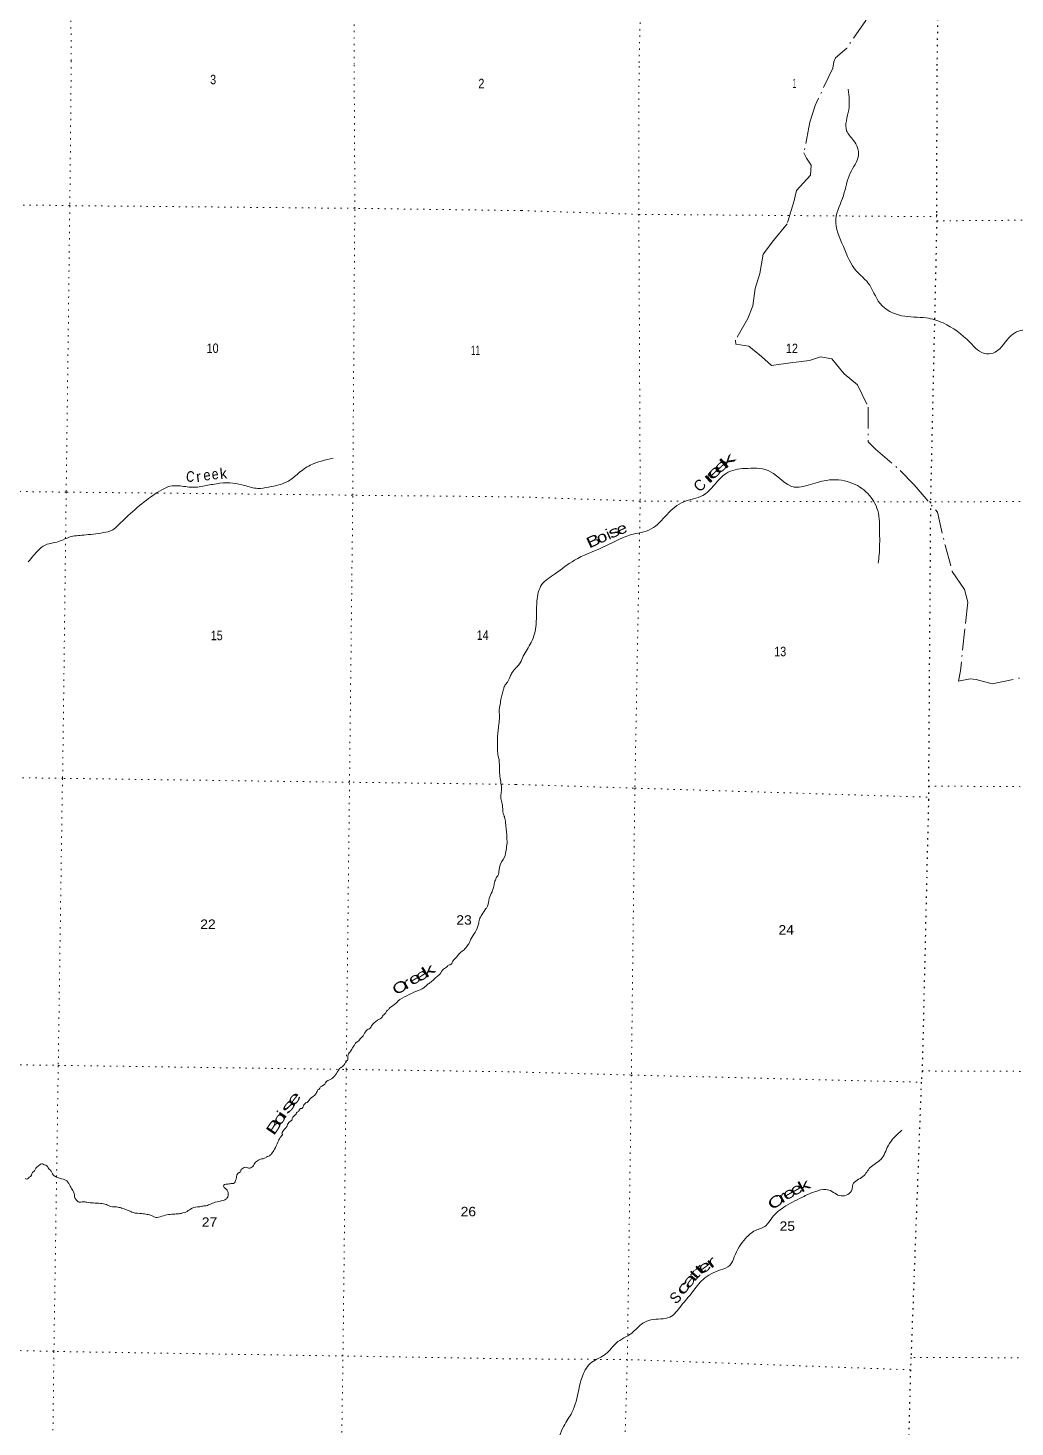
# Model space of a CAD drawing. Header units: feet. Extents: x -252966 to 4, y -183309 to 1368.
# Drawn here: x -227610 to -209293, y -115917 to -89944 of the extents above; entities that cross this region are included whole.
import ezdxf
from ezdxf.enums import TextEntityAlignment as Align

# ---------------------------------------------------------------- set-up
doc = ezdxf.new("R2010")
doc.units = ezdxf.units.FT
doc.header["$LTSCALE"] = 80
doc.linetypes.add('DOT_DASHED', pattern=[7.7, 5, -1.2, 0.3, -1.2])
doc.linetypes.add('DOTTED', pattern=[1.5, 0.3, -1.2])
for name, color, linetype, lineweight in [('39', 7, 'Continuous', 13), ('41', 7, 'Continuous', 13), ('44', 7, 'DOT_DASHED', 13), ('6', 7, 'DOTTED', 25), ('7', 7, 'DOTTED', 13)]:
    doc.layers.add(name, color=color, linetype=linetype, lineweight=lineweight)

msp = doc.modelspace()

# ---------------------------------------------------------------- linework, layer by layer
at = {"layer": '39'}
for points in [[(-212386.38, -91083.21), (-212378.82, -91463.87), (-212417.56, -91852.28), (-212290.05, -92030.32), (-212199.44, -92316.86), (-212350.32, -92638.09), (-212477.69, -93052.1), (-212617.32, -93496.25), (-212477.88, -94002.61), (-212231.59, -94463.35), (-212021.86, -94674.15), (-211797.18, -95058.23), (-211396.56, -95286.37), (-210940.44, -95327.59), (-210629.41, -95420.23), (-210131.13, -95779.91), (-209822.91, -95995.37), (-209659.84, -95962.19), (-209366.3, -95655.99), (-209078.15, -95557.17), (-208897.48, -95600.63), (-208747.99, -95492.86), (-208600.08, -95318.62), (-208401.59, -95096.38), (-208174.51, -95113.96), (-208005.38, -95076.8), (-207850.24, -95027.46), (-207552.37, -94981.06), (-207315.12, -94980.59), (-207038.96, -95021.92), (-206768.39, -95002.26), (-206445.13, -95068.8), (-206021.27, -95125.92), (-205686.23, -94928.73), (-205545.81, -94977.97), (-205605.46, -95182.99), (-205530.7, -95433.19), (-205212.88, -95717.18), (-204614.1, -96081.54), (-204188.3, -96148.74), (-203941.69, -96253.04), (-203873.23, -96237.38), (-203524.41, -96392.69), (-203283.11, -96388.21), (-203160.11, -96334.64), (-202976.28, -96200.91), (-202791.21, -96186), (-202653.89, -96094.26), (-202450.97, -96117.73), (-202346.24, -96090.21), (-202222.73, -95958.11), (-202073.85, -95942.96), (-201977.85, -96020.11), (-201770.76, -96019.44), (-201538.38, -95841.72), (-201325.26, -95841.09), (-201164.32, -95828.04), (-200955.17, -95819.33), (-200866.58, -95799.76), (-200672.91, -95700.33), (-200590.32, -95676.7), (-200337.41, -95740.77), (-200198.68, -96047.77), (-200093.22, -96215.6), (-199922.66, -96267.05), (-199644.99, -96234.61), (-199468.69, -96330.41), (-199274.04, -96388.06), (-199119.06, -96362.88), (-198961.26, -96212.87), (-198747.04, -96045.11), (-198604.6, -95786.25), (-198401.21, -95429.12), (-198205.04, -95255.19), (-197964.71, -95091.62), (-197870.78, -94870.71), (-197726.16, -94585.7), (-197577.49, -93988.57), (-197518.61, -93594.25), (-197279.56, -93317.89), (-196977.96, -93009.73), (-196821.03, -92686.53), (-196711.19, -92491.9), (-196549.2, -92317.76), (-196514.99, -92005.84), (-196483.24, -91762.38), (-196272.7, -91542.23), (-196084.52, -91360.19), (-196004.93, -91179.47), (-195848.91, -90995.21), (-195727.48, -90842.47)], [(-221945.56, -97931.18), (-222370.46, -98061.97), (-222595, -98213.36), (-222776.99, -98356.1), (-223144.87, -98466.66), (-223346.89, -98492.21), (-223590.31, -98438.06), (-223805.95, -98394.9), (-224051.37, -98396.94), (-224303.69, -98441.11), (-224562.73, -98470.68), (-224817.19, -98444.32), (-224976.38, -98453.18), (-225127.49, -98518.57), (-225451.05, -98741.08), (-225789.14, -99033.41), (-225934.89, -99175.32), (-226036.52, -99262.4), (-226215.25, -99312.82), (-226576.84, -99359.31), (-226843.61, -99396.84), (-227011.02, -99467.72), (-227142.98, -99503.61), (-227252.37, -99526.16), (-227398.43, -99619.85), (-227511.36, -99742.72), (-227605.9, -99858.15)], [(-211832.79, -99881.01), (-211813.66, -99722.05), (-211805.03, -99325.39), (-211840.46, -98902.26), (-212027.38, -98586.9), (-212351.75, -98381.4), (-212791.81, -98342.3), (-213130.16, -98430.72), (-213393.78, -98467.27), (-213828.21, -98182.52), (-214254.04, -98119.35), (-214614.4, -98191.52), (-214871.26, -98423.45), (-215087.72, -98625.44), (-215440.32, -98739.95), (-215749.46, -98973.55), (-216046.8, -99245.5), (-216427.52, -99355.8), (-216953.81, -99590.01), (-217468.04, -99824.3), (-217821.51, -100071.72), (-218078.23, -100283.51), (-218164.64, -100583), (-218181.55, -101015.86), (-218270.21, -101353.6), (-218420.67, -101608.37), (-218475.75, -101730.86), (-218533.62, -101802.25)], [(-218717.27, -105076.8), (-218725.27, -104925.97), (-218748.23, -104692.51), (-218765.06, -104599.86), (-218770.87, -104583.73), (-218790.21, -104527.2), (-218806.11, -104366.21), (-218823.3, -104299.66), (-218836.04, -104203.05), (-218824.7, -104106.69), (-218825.56, -104024.27), (-218858.36, -103774.66), (-218859.41, -103704.3), (-218869.08, -103527.31), (-218887.97, -103438.64), (-218894.2, -103159.18), (-218895.37, -103096.88), (-218870.07, -102864.04), (-218867.55, -102825.88), (-218860.76, -102769.67), (-218864.67, -102614.88), (-218853.5, -102532.6), (-218833.74, -102410.26), (-218786.92, -102219.9), (-218763.97, -102157.89), (-218710.72, -102086.19), (-218663.14, -101986.3), (-218625.87, -101908.38), (-218550.28, -101818.88), (-218533.62, -101802.25)], [(-222883.71, -110483.25), (-222889.73, -110483.19), (-222848.22, -110387.22), (-222811.47, -110345.49), (-222792.82, -110303.51), (-222737.63, -110237.88), (-222723.48, -110232.03), (-222702.63, -110176.03), (-222659.78, -110130.32), (-222645.56, -110118.47), (-222637.48, -110116.54), (-222635.28, -110102.5), (-222612.77, -110072.63), (-222590.47, -110058.85), (-222555.56, -110005.03), (-222527.37, -110001.36), (-222498.57, -109953.49), (-222451.61, -109899.82), (-222413.1, -109876.16), (-222398.7, -109852.23), (-222286.83, -109755.16), (-222245.69, -109687.33), (-222229.22, -109659.41), (-222200.81, -109639.66), (-222196.61, -109625.65), (-222103.17, -109554.45), (-222088.72, -109526.52), (-222027.74, -109477.03), (-222003.49, -109467.29), (-221856.57, -109306.33), (-221813.57, -109250.59), (-221779.12, -109228.92), (-221734.27, -109183.26), (-221713.49, -109133.27), (-221701.18, -109115.33), (-221693.18, -109117.43), (-221675.95, -109033.25), (-221636.7, -108955.34), (-221568.95, -108851.69), (-221552.5, -108825.76), (-221523.77, -108781.91), (-221473.03, -108746.37), (-221446.38, -108708.53), (-221411.8, -108678.8), (-221348.13, -108579.11), (-221317.52, -108545.32), (-221272.97, -108521.77), (-221236.12, -108471.99), (-221124.11, -108366.87), (-221038.85, -108305.63), (-221018.33, -108273.74), (-220971.49, -108230.09), (-220965.16, -108208.07), (-220948.83, -108190.2), (-220934.58, -108178.31), (-220895.83, -108136.6), (-220769.92, -108041.7), (-220745.39, -108013.86), (-220581.19, -107911.41), (-220401.13, -107827.23), (-220263.54, -107762.65), (-220182.14, -107689.32), (-220151.75, -107671.6), (-220005.22, -107540.79), (-219968.65, -107511.11), (-219899, -107415.5), (-219830, -107368.14), (-219815.68, -107350.21), (-219763.13, -107328.77), (-219713.8, -107248.99), (-219646.53, -107181.51), (-219640.34, -107169.52), (-219518.22, -107058.5), (-219452.76, -106974.92), (-219413.79, -106919.13), (-219405.38, -106891.09), (-219335.36, -106769.37), (-219258.94, -106619.61), (-219241.78, -106541.43), (-219231.08, -106491.33), (-219189.76, -106409.43), (-219111.78, -106293.83), (-219082.99, -106245.96), (-219048.92, -106105.7), (-218998.94, -105979.7), (-218990.61, -105957.71), (-218963.39, -105877.64), (-218946.05, -105785.43), (-218929.48, -105749.44), (-218929.31, -105737.38), (-218890.37, -105681.61), (-218871.43, -105619.52), (-218862.32, -105541.26), (-218855.81, -105507.18), (-218767.04, -105335.43), (-218737.15, -105207.19), (-218717.27, -105076.8)], [(-227663.85, -111305.36), (-227616.91, -111312.43), (-227586.35, -111280.65), (-227564.07, -111268.87), (-227547.65, -111242.96), (-227543.47, -111232.96), (-227533.06, -111204.94), (-227488.23, -111161.3), (-227463.48, -111113.37), (-227406.44, -111059.81), (-227343.76, -111032.47), (-227307.81, -111048.99), (-227257.76, -111065.69), (-227226.37, -111122.35), (-227192.55, -111148.91), (-227167.05, -111193.43), (-227111.65, -111260.45), (-227097.67, -111266.65), (-227061.74, -111285.2), (-226915.61, -111331.23), (-226838.42, -111420.62), (-226789.38, -111509.68), (-226763.78, -111548.17), (-226733.32, -111673.17), (-226715.53, -111697.51), (-226665.87, -111740.32), (-226585.39, -111735.28), (-226517.17, -111744.19), (-226266.19, -111765.41), (-226155.94, -111788.91), (-226069.96, -111822.12), (-225965.55, -111831.47), (-225881.39, -111850.59), (-225867.39, -111854.8), (-225701.38, -111917.18), (-225659.39, -111933.77), (-225494.85, -111955.92), (-225398.53, -111969.19), (-225318.44, -111992.3), (-225212.39, -112027.78), (-225159.93, -112014.39), (-224909.99, -111963.23), (-224805.38, -111958.52), (-224734.82, -111943.32), (-224635.72, -111900.33), (-224595.15, -111872.71), (-224465.93, -111830.11), (-224381.35, -111819.1), (-224367.22, -111815.27), (-224329.01, -111811.71), (-224236.15, -111784.74), (-224139.11, -111743.76), (-223985.86, -111709.5), (-223927.15, -111678.07), (-223910.84, -111662.2), (-223893.73, -111586.05), (-223897.43, -111561.9), (-223944.67, -111488.94), (-223980.32, -111448.29), (-223978.01, -111428.25), (-223935.57, -111410.67), (-223867.1, -111401.49), (-223857.01, -111399.6), (-223796.64, -111394.33), (-223749.37, -111316.53), (-223691.36, -111190.65), (-223677.24, -111186.81), (-223652.47, -111138.88), (-223619.9, -111109.12), (-223571.45, -111093.66), (-223495.28, -111110.69), (-223426.24, -111059.32), (-223413.85, -111035.34), (-223348.7, -110973.87), (-223294.02, -110944.4), (-223231.51, -110931.1), (-223180.88, -110903.6), (-223160.62, -110891.79), (-223130.32, -110880.12), (-223091.64, -110844.44), (-223034.22, -110760.76), (-222974.1, -110626.84), (-222928.75, -110545), (-222883.71, -110483.25)], [(-211391.03, -110403.9), (-211646.26, -110694.25), (-211782.64, -110949.11), (-211980.66, -111098.86), (-212114.44, -111265.14), (-212302.42, -111416.96), (-212317.06, -111503.46), (-212520.94, -111626.99), (-212745.4, -111516.79), (-212952.57, -111529.54), (-213250.95, -111654.48), (-213583.9, -111837.58), (-213798.25, -112025.49), (-213917.88, -112179.77), (-214111.48, -112269.14), (-214293.39, -112414.96), (-214502.71, -112755.95), (-214584.18, -112916.52), (-214761.66, -112999.95), (-215082.5, -113177.09), (-215279.04, -113409.42), (-215487.81, -113665.83), (-215700.31, -113877.91), (-216048.45, -113925.99), (-216199.66, -113989.45), (-216405.94, -114173.38), (-216696.68, -114358.78), (-216884.99, -114560.95), (-217149.37, -114714.29), (-217315.83, -114956.88), (-217389.95, -115222.22), (-217515.38, -115648.33), (-217665.81, -115899.08), (-217817.01, -116268.63), (-217926.76, -116449.16), (-218040.19, -116577.31), (-218172.22, -116781.86), (-218330.12, -116945.96), (-218511.81, -117059.57), (-218612.75, -117121.34), (-218682.29, -117234.81)]]:
    msp.add_spline(points, degree=3, dxfattribs=at)
at = {"layer": '44'}
for points in [[(-211442.19, -87394.22), (-211312.8, -87696.78), (-211250.43, -88043.93), (-211363.48, -88238.95), (-211950.94, -88826.28), (-212042.46, -89132.89), (-212004.2, -89507.15), (-212063.52, -89806.05), (-212414.14, -90319.09), (-212622.77, -90497.89), (-212653.66, -90571.95), (-212675.19, -90689.9)], [(-212675.19, -90689.9), (-213003.1, -91386.01), (-213101.2, -91693.81), (-213209.9, -92260.82), (-213165.27, -92358.19), (-213078.97, -92492.55), (-213088.3, -92679.39), (-213347.12, -92959.99), (-213395.18, -93172.23), (-213521.19, -93578.03), (-213776.51, -93888.87), (-213964.33, -94142.68), (-214031.05, -94499.34), (-214114.62, -94783.29), (-214156.53, -95104.23), (-214249.29, -95337.73), (-214481.99, -95737.48), (-214475.24, -95812.01), (-214234.17, -95852.81), (-213997.69, -96040.31), (-213811.25, -96208.75), (-213401.27, -96154.24), (-213108.43, -96115.59), (-212905.8, -96051.08)], [(-212905.8, -96051.08), (-212694.87, -96087.28), (-212462, -96365.2), (-212217.78, -96570.95), (-212019.47, -96980.93), (-212020.78, -97628.4), (-211882.12, -97763.77), (-211423.61, -98158.6), (-211166.32, -98422.91), (-210732.03, -98933.92), (-210591.67, -99545.89), (-210457.25, -100037.1), (-210233.35, -100367.13), (-210169, -100603.63), (-210222.01, -101097.29), (-210306.22, -101875.91), (-210343.86, -102068.23)], [(-210343.86, -102068.23), (-210123.57, -102030.21), (-210014.69, -102036.94), (-209716.09, -102118.41), (-209168.04, -102004.2)]]:
    msp.add_lwpolyline(points, dxfattribs=at)
at = {"layer": '6'}
msp.add_line((-210710.53, -88338.41), (-210743.39, -90707.93), dxfattribs=at)
msp.add_lwpolyline([(-210743.39, -90707.93), (-210750.92, -93405.66), (-210745.67, -93524.5), (-210862.28, -98743.48), (-210898.83, -104017.35), (-210898.46, -104267.07), (-211015.91, -109306.81), (-211033.37, -109516.13), (-211223.65, -114623.87), (-211233.21, -114855.4), (-211369.49, -120007.79), (-211413.84, -125243.35), (-211438.4, -129225.06)], dxfattribs=at)
at = {"layer": '7'}
for p, q in [((-226807, -90553.02), (-226826.78, -88151.29)), ((-221553.85, -88198.09), (-221557.77, -90604.89)), ((-216214.03, -88285.64), (-216270.68, -90655.9)), ((-221557.79, -90589.44), (-221557.8, -90588.94)), ((-221543.02, -93293.62), (-221557.77, -90604.89)), ((-226835.05, -93239.22), (-232094.18, -93204.63)), ((-221545.38, -93292.48), (-226835.02, -93242.74)), ((-221583.25, -98618.2), (-221545.37, -93293.64)), ((-218452.23, -93334.99), (-221545.38, -93292.48)), ((-218503.39, -98649.15), (-221584.41, -98619.4)), ((-218554.8, -103987.64), (-221640.97, -103946.22)), ((-221702.49, -109279.07), (-218606.17, -109322.67)), ((-227128.67, -114511.68), (-232508.08, -114404.35)), ((-221767.53, -114598.1), (-227129.81, -114514.01)), ((-221838.11, -119855.65), (-221765.77, -114602.92)), ((-218657.48, -114651.17), (-221767.53, -114598.1))]:
    msp.add_line(p, q, dxfattribs=at)
for points in [[(-226807, -90553.02), (-226833.97, -93247.77), (-226900.54, -98559.27), (-226967.82, -103876.88)], [(-216270.68, -90655.9), (-216273.93, -93404.04), (-216248.48, -98726.65), (-216347.72, -104056.5), (-216412.77, -109382.54), (-216487.57, -114664.22), (-216638.67, -119929.29), (-216677.56, -125253.49), (-216679.5, -126261.91)], [(-218452.23, -93334.99), (-216273.93, -93404.04), (-210749.18, -93447.96), (-210741.01, -93427.87)], [(-210745.67, -93524.5), (-205861.77, -93489.75), (-201278.39, -93598.04), (-200528.41, -93590.82), (-195310.79, -93560.24), (-189987.38, -93647.16), (-187251.15, -93688.24)], [(-221585.61, -98617.05), (-226900.62, -98561.28), (-232234.92, -98489.04)], [(-221764.65, -114599.43), (-221704.22, -109270.97), (-221642.78, -103939.57), (-221582.07, -98618.19)], [(-187295.43, -99054.1), (-190121.06, -99015.04), (-195369.52, -98853.82), (-200624.72, -98779.72), (-205956.33, -98716.93), (-210862.28, -98743.48), (-216248.48, -98726.65), (-218503.39, -98649.15)], [(-221643.31, -103947.41), (-226967.27, -103874.62), (-232340.36, -103797.57)], [(-226970.16, -103876.9), (-227048.73, -109209.36), (-227129.16, -114513.82), (-227191.21, -119797.07)], [(-218554.8, -103987.64), (-216347.72, -104056.5), (-210894.16, -104224.8)], [(-210898.83, -104017.35), (-205957.09, -104051.44), (-204864.39, -104064.34)], [(-232436.66, -109124.44), (-227050.53, -109203.27), (-221702.49, -109279.07)], [(-218606.17, -109322.67), (-216412.77, -109382.54), (-211033.37, -109516.13)], [(-211015.91, -109306.81), (-206100.21, -109326.63), (-200714.02, -109343.47), (-195503.59, -109490.06), (-190224.06, -109522.32), (-187382.42, -109594.09)], [(-211233.21, -114855.4), (-216487.57, -114664.22), (-218657.48, -114651.17)], [(-201863.27, -114660.7), (-206108.89, -114642.98), (-211223.65, -114623.87)]]:
    msp.add_lwpolyline(points, dxfattribs=at)

# ---------------------------------------------------------------- texts
at = {"layer": '41'}
for s, rotation, width, p in [('k', 42.347, 2.15, (-214564.69, -98049.72)), ('e', 42.773, 1.95, (-214811.34, -98256.33)), ('e', 42.773, 1.95, (-214690.31, -98147.37)), ('r', 43.677, 2.2, (-214904.25, -98349.91)), ('e', 24.082, 1.3, (-216553.63, -99328.28)), ('B', 24.839, 1.45, (-217077.45, -99555.37)), ('o', 24.839, 1.3, (-216922.73, -99484.78)), ('i', 24.15, 1.1, (-216800.26, -99435.61)), ('s', 24.082, 1.55, (-216698.09, -99386.4)), ('e', 29.45, 1.45, (-213307.19, -111585.04)), ('k', 27.986, 1.6, (-213161.77, -111518.59)), ('C', 37.425, 1.5, (-213676.53, -111812)), ('r', 31.855, 1.7, (-213559.36, -111732.21)), ('e', 30.034, 1.5, (-213446.13, -111661.36)), ('t', 45.78, 2, (-215076.2, -113056.79)), ('e', 35.616, 1.65, (-215005.79, -113021.13)), ('r', 36.969, 1.9, (-214873.01, -112934.74)), ('c', 54.855, 1.85, (-215376.65, -113388.79)), ('a', 50.84, 1.9, (-215264.29, -113257.78)), ('t', 50.289, 1.75, (-215165.57, -113142.51))]:
    msp.add_text(s, height=200, rotation=rotation, dxfattribs=dict(at, width=width)).set_placement(p, align=Align.CENTER)
for s, rotation, width, p in [('C', 355.321, 0.8, (-224682.18, -98363.08)), ('e', 6.028, 0.85, (-224190.64, -98328.78)), ('e', 7.111, 0.9, (-224343.51, -98349.47)), ('e', 31.167, 1.5, (-220484.29, -107729.52)), ('e', 33.063, 1.6, (-220354.67, -107667.76)), ('k', 33.065, 1.8, (-220227.82, -107588.39)), ('C', 32.067, 1.4, (-220776.04, -107909.56)), ('r', 30.918, 1.7, (-220607.6, -107804.71)), ('s', 51.736, 2.05, (-222789.95, -110124.8)), ('e', 51.72, 1.75, (-222683.51, -109979.48)), ('o', 55.602, 1.6, (-222935.26, -110340.78)), ('i', 55.572, 1.45, (-222843.47, -110201.37)), ('B', 55.599, 1.7, (-223050.42, -110520.96))]:
    msp.add_text(s, height=197.7, rotation=rotation, dxfattribs=dict(at, width=width)).set_placement(p)
for s, height, rotation, p in [('k', 197.7, 6.037, (-224040, -98319.71)), ('r', 197.8, 7.426, (-224477.01, -98376.36))]:
    msp.add_text(s, height=height, rotation=rotation, dxfattribs=at).set_placement(p)
for s, rotation, p in [('C', 42.828, (-215077.12, -98507.65)), ('S', 43.856, (-215524.69, -113587.08))]:
    msp.add_text(s, height=200, rotation=rotation, dxfattribs=at).set_placement(p, align=Align.CENTER)
at = {"layer": '7'}
for s, width, p in [('3', 0.85, (-224229.18, -90989.21)), ('2', 0.85, (-219251.05, -91062.24)), ('1', 0.4, (-213419.66, -91060.4)), ('10', 0.85, (-224294.54, -95976.9)), ('12', 0.85, (-213543.48, -95980.1)), ('11', 0.65, (-219389.42, -96016.13)), ('15', 0.85, (-224218.03, -101309.75)), ('14', 0.85, (-219282.83, -101303.43)), ('13', 0.85, (-213760.91, -101607.53)), ('23', 1.1, (-219660.71, -106591.11)), ('22', 1.1, (-224412.53, -106670.05)), ('24', 1.1, (-213682.46, -106774.73)), ('26', 1.1, (-219580.65, -112004.74)), ('27', 1.1, (-224385.08, -112200.17)), ('25', 1.1, (-213662.48, -112274.4))]:
    msp.add_text(s, height=175, dxfattribs=dict(at, width=width)).set_placement(p)

doc.saveas('drawing.dxf')
